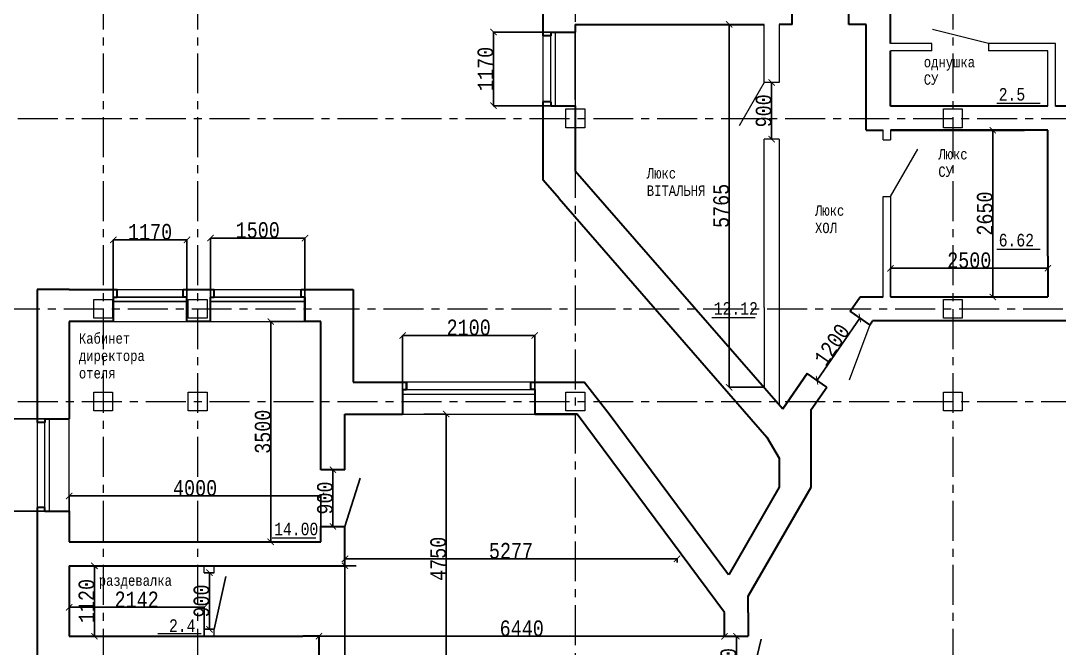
# Model space of a CAD drawing. Header units: millimetres. Extents: x -689206 to 4969298, y -1019800 to 703299.
# Drawn here: x 248414 to 264912, y 566481 to 576452 of the extents above; entities that cross this region are included whole.
import ezdxf

# ---------------------------------------------------------------- set-up
doc = ezdxf.new("R2010")
doc.units = ezdxf.units.MM
doc.linetypes.add('осеваяX2', pattern=[101.6, 63.5, -12.7, 12.7, -12.7])
for name, color, linetype, lineweight in [('несущие', 7, 'Continuous', 30), ('ОКНА', 250, 'Continuous', 20), ('ПЕРЕГОРОДКИ', 252, 'Continuous', 9), ('РАЗМЕРЫ', 7, 'Continuous', 9), ('Слой1', 7, 'Continuous', 30), ('стены', 7, 'Continuous', 20)]:
    doc.layers.add(name, color=color, linetype=linetype, lineweight=lineweight)
doc.styles.add('Аннотативный', font='isocteur.ttf', dxfattribs={"width": 0.7, "height": 250})
doc.dimstyles.new('Аннотативный', dxfattribs={"dimscale": 0, "dimtxt": 250, "dimasz": 100, "dimexe": 1.25, "dimexo": 0.625, "dimtad": 1, "dimdec": 0, "dimtxsty": 'Аннотативный', "dimblk": 'ARCHTICK', "dimcen": 2.5, "dimadec": 0, "dimazin": 0, "dimtfac": 1, "dimtdec": 0, "dimtmove": 0, "dimatfit": 3, "dimfxl": 1, "dimarcsym": 0})

# ---------------------------------------------------------------- blocks, each defined once
blk = doc.blocks.new('_ArchTick')
at = {"color": 0, "linetype": 'ByBlock', "const_width": 0.15}
blk.add_lwpolyline([(-0.5, -0.5), (0.5, 0.5)], dxfattribs=at)
blk = doc.blocks.new('*D499')
at = {"layer": 'Defpoints', "color": 0, "lineweight": 20, "transparency": 16777216}
for p in [(259668, 576393), (260223, 576393), (260223, 570628)]:
    blk.add_point(p, dxfattribs=at)
at = {"layer": 'стены', "color": 0, "lineweight": -2, "transparency": 16777216}
for p, q in [((260222, 576393), (259667, 576393)), ((259668, 570628), (259668, 576393)), ((260222, 570628), (259667, 570628))]:
    blk.add_line(p, q, dxfattribs=at)
at = {"layer": 'стены', "color": 0, "lineweight": -2, "transparency": 16777216, "xscale": 100, "yscale": 100, "zscale": 100}
for p, rotation in [((259668, 576393), 90), ((259668, 570628), 270)]:
    blk.add_blockref('_ArchTick', p, dxfattribs=dict(at, rotation=rotation))
at = {"layer": 'стены', "color": 0, "lineweight": 13, "transparency": 16777216, "insert": (259542, 573510), "char_height": 250, "attachment_point": 5, "rotation": 90, "style": 'Аннотативный'}
blk.add_mtext('5765', dxfattribs=at)
blk = doc.blocks.new('*D538')
at = {"layer": 'Defpoints', "color": 0, "lineweight": 20, "transparency": 16777216}
for p in [(249183, 568901), (249183, 568171), (253183, 568171)]:
    blk.add_point(p, dxfattribs=at)
at = {"layer": 'стены', "color": 0, "lineweight": -2, "transparency": 16777216}
for p, q in [((249183, 568171), (249183, 568902)), ((253183, 568901), (249183, 568901)), ((253183, 568171), (253183, 568902))]:
    blk.add_line(p, q, dxfattribs=at)
at = {"layer": 'стены', "color": 0, "lineweight": -2, "transparency": 16777216, "xscale": 100, "yscale": 100, "zscale": 100, "rotation": 180}
blk.add_blockref('_ArchTick', (249183, 568901), dxfattribs=at)
at = {"layer": 'стены', "color": 0, "lineweight": -2, "transparency": 16777216, "xscale": 100, "yscale": 100, "zscale": 100}
blk.add_blockref('_ArchTick', (253183, 568901), dxfattribs=at)
at = {"layer": 'стены', "color": 0, "lineweight": 13, "transparency": 16777216, "insert": (251183, 569026), "char_height": 250, "attachment_point": 5, "style": 'Аннотативный'}
blk.add_mtext('4000', dxfattribs=at)
blk = doc.blocks.new('*D539')
at = {"layer": 'Defpoints', "color": 0, "lineweight": 20, "transparency": 16777216}
for p in [(252385, 571671), (253183, 571671), (253183, 568171)]:
    blk.add_point(p, dxfattribs=at)
at = {"layer": 'стены', "color": 0, "lineweight": -2, "transparency": 16777216}
for p, q in [((253183, 571671), (252383, 571671)), ((252385, 568171), (252385, 571671)), ((253183, 568171), (252383, 568171))]:
    blk.add_line(p, q, dxfattribs=at)
at = {"layer": 'стены', "color": 0, "lineweight": -2, "transparency": 16777216, "xscale": 100, "yscale": 100, "zscale": 100}
for p, rotation in [((252385, 571671), 90), ((252385, 568171), 270)]:
    blk.add_blockref('_ArchTick', p, dxfattribs=dict(at, rotation=rotation))
at = {"layer": 'стены', "color": 0, "lineweight": 13, "transparency": 16777216, "insert": (252259, 569921), "char_height": 250, "attachment_point": 5, "rotation": 90, "style": 'Аннотативный'}
blk.add_mtext('3500', dxfattribs=at)
blk = doc.blocks.new('*D544')
at = {"layer": 'Defpoints', "color": 0, "lineweight": 20, "transparency": 16777216}
for p in [(253373, 569317), (253373, 569317), (253373, 568417)]:
    blk.add_point(p, dxfattribs=at)
at = {"layer": 'стены', "color": 0, "lineweight": -2, "transparency": 16777216}
for p, q in [((253373, 568417), (253373, 569317)), ((253374, 569317), (253375, 569317)), ((253374, 568417), (253375, 568417))]:
    blk.add_line(p, q, dxfattribs=at)
at = {"layer": 'стены', "color": 0, "lineweight": -2, "transparency": 16777216, "xscale": 100, "yscale": 100, "zscale": 100}
for p, rotation in [((253373, 569317), 90), ((253373, 568417), 270)]:
    blk.add_blockref('_ArchTick', p, dxfattribs=dict(at, rotation=rotation))
at = {"layer": 'стены', "color": 0, "lineweight": 13, "transparency": 16777216, "insert": (253248, 568867), "char_height": 250, "attachment_point": 5, "rotation": 90, "style": 'Аннотативный'}
blk.add_mtext('900', dxfattribs=at)
blk = doc.blocks.new('*D551')
at = {"layer": 'Defpoints', "color": 0, "lineweight": 20, "transparency": 16777216}
for p in [(259783, 566671), (259783, 565771), (259783, 565771)]:
    blk.add_point(p, dxfattribs=at)
at = {"layer": 'стены', "color": 0, "lineweight": -2, "transparency": 16777216}
for p, q in [((259783, 566671), (259784, 566671)), ((259783, 566671), (259783, 565771)), ((259783, 565771), (259784, 565771))]:
    blk.add_line(p, q, dxfattribs=at)
at = {"layer": 'стены', "color": 0, "lineweight": -2, "transparency": 16777216, "xscale": 100, "yscale": 100, "zscale": 100}
for p, rotation in [((259783, 566671), 90), ((259783, 565771), 270)]:
    blk.add_blockref('_ArchTick', p, dxfattribs=dict(at, rotation=rotation))
at = {"layer": 'стены', "color": 0, "lineweight": 25, "transparency": 16777216, "insert": (259657, 566221), "char_height": 250, "attachment_point": 5, "rotation": 90, "style": 'Аннотативный'}
blk.add_mtext('900', dxfattribs=at)
blk = doc.blocks.new('*D555')
at = {"layer": 'Defpoints', "color": 0, "lineweight": 20, "transparency": 16777216}
for p in [(249584, 567791), (251326, 567791), (251326, 566671)]:
    blk.add_point(p, dxfattribs=at)
at = {"layer": 'стены', "color": 0, "lineweight": -2, "transparency": 16777216}
for p, q in [((251325, 567791), (249583, 567791)), ((249584, 566671), (249584, 567791)), ((251325, 566671), (249583, 566671))]:
    blk.add_line(p, q, dxfattribs=at)
at = {"layer": 'стены', "color": 0, "lineweight": -2, "transparency": 16777216, "xscale": 100, "yscale": 100, "zscale": 100}
for p, rotation in [((249584, 567791), 90), ((249584, 566671), 270)]:
    blk.add_blockref('_ArchTick', p, dxfattribs=dict(at, rotation=rotation))
at = {"layer": 'стены', "color": 0, "lineweight": 25, "transparency": 16777216, "insert": (249459, 567231), "char_height": 250, "attachment_point": 5, "rotation": 90, "style": 'Аннотативный'}
blk.add_mtext('1120', dxfattribs=at)
blk = doc.blocks.new('*D556')
at = {"layer": 'Defpoints', "color": 0, "lineweight": 20, "transparency": 16777216}
for p in [(249183, 567131), (249183, 566671), (251326, 566671)]:
    blk.add_point(p, dxfattribs=at)
at = {"layer": 'стены', "color": 0, "lineweight": -2, "transparency": 16777216}
for p, q in [((249183, 566671), (249183, 567132)), ((251326, 567131), (249183, 567131)), ((251326, 566671), (251326, 567132))]:
    blk.add_line(p, q, dxfattribs=at)
at = {"layer": 'стены', "color": 0, "lineweight": -2, "transparency": 16777216, "xscale": 100, "yscale": 100, "zscale": 100, "rotation": 180}
blk.add_blockref('_ArchTick', (249183, 567131), dxfattribs=at)
at = {"layer": 'стены', "color": 0, "lineweight": -2, "transparency": 16777216, "xscale": 100, "yscale": 100, "zscale": 100}
blk.add_blockref('_ArchTick', (251326, 567131), dxfattribs=at)
at = {"layer": 'стены', "color": 0, "lineweight": 13, "transparency": 16777216, "insert": (250255, 567256), "char_height": 250, "attachment_point": 5, "style": 'Аннотативный'}
blk.add_mtext('2142', dxfattribs=at)
blk = doc.blocks.new('*D557')
at = {"layer": 'Defpoints', "color": 0, "lineweight": 20, "transparency": 16777216}
for p in [(251406, 567681), (251411, 567681), (251406, 566781)]:
    blk.add_point(p, dxfattribs=at)
at = {"layer": 'стены', "color": 0, "lineweight": -2, "transparency": 16777216}
for p, q in [((251406, 567681), (251413, 567681)), ((251411, 566781), (251411, 567681)), ((251406, 566781), (251413, 566781))]:
    blk.add_line(p, q, dxfattribs=at)
at = {"layer": 'стены', "color": 0, "lineweight": -2, "transparency": 16777216, "xscale": 100, "yscale": 100, "zscale": 100}
for p, rotation in [((251411, 567681), 90), ((251411, 566781), 270)]:
    blk.add_blockref('_ArchTick', p, dxfattribs=dict(at, rotation=rotation))
at = {"layer": 'стены', "color": 0, "lineweight": 13, "transparency": 16777216, "insert": (251286, 567231), "char_height": 250, "attachment_point": 5, "rotation": 90, "style": 'Аннотативный'}
blk.add_mtext('900', dxfattribs=at)
blk = doc.blocks.new('*D558')
at = {"layer": 'Defpoints', "color": 0, "lineweight": 20, "transparency": 16777216}
for p in [(258840, 567902), (253563, 567791), (258840, 567843)]:
    blk.add_point(p, dxfattribs=at)
at = {"layer": 'стены', "color": 0, "lineweight": -2, "transparency": 16777216}
for p, q in [((253563, 567791), (253563, 567903)), ((253563, 567902), (258840, 567902)), ((258840, 567843), (258840, 567903))]:
    blk.add_line(p, q, dxfattribs=at)
at = {"layer": 'стены', "color": 0, "lineweight": -2, "transparency": 16777216, "xscale": 100, "yscale": 100, "zscale": 100, "rotation": 180}
blk.add_blockref('_ArchTick', (253563, 567902), dxfattribs=at)
at = {"layer": 'стены', "color": 0, "lineweight": -2, "transparency": 16777216, "xscale": 100, "yscale": 100, "zscale": 100}
blk.add_blockref('_ArchTick', (258840, 567902), dxfattribs=at)
at = {"layer": 'стены', "color": 0, "lineweight": 25, "transparency": 16777216, "insert": (256202, 568027), "char_height": 250, "attachment_point": 5, "style": 'Аннотативный'}
blk.add_mtext('5277', dxfattribs=at)
blk = doc.blocks.new('*D573')
at = {"layer": 'Defpoints', "color": 0, "lineweight": 20, "transparency": 16777216}
for p in [(253563, 567791), (253742, 567791), (253742, 555443)]:
    blk.add_point(p, dxfattribs=at)
at = {"layer": 'РАЗМЕРЫ', "color": 0, "lineweight": -2, "transparency": 16777216}
for p, q in [((253742, 567791), (253562, 567791)), ((253563, 555443), (253563, 567791)), ((253742, 555443), (253562, 555443))]:
    blk.add_line(p, q, dxfattribs=at)
at = {"layer": 'РАЗМЕРЫ', "color": 0, "lineweight": -2, "transparency": 16777216, "xscale": 100, "yscale": 100, "zscale": 100}
for p, rotation in [((253563, 567791), 90), ((253563, 555443), 270)]:
    blk.add_blockref('_ArchTick', p, dxfattribs=dict(at, rotation=rotation))
at = {"layer": 'РАЗМЕРЫ', "color": 0, "transparency": 16777216, "insert": (253438, 561617), "char_height": 250, "attachment_point": 5, "rotation": 90, "style": 'Аннотативный'}
blk.add_mtext('12350', dxfattribs=at)
blk = doc.blocks.new('*D579')
at = {"layer": 'Defpoints', "color": 0, "lineweight": 20, "transparency": 16777216}
for p in [(247883, 570127), (249183, 570127), (249183, 568657)]:
    blk.add_point(p, dxfattribs=at)
at = {"layer": 'ОКНА', "color": 0, "lineweight": -2, "transparency": 16777216}
for p, q in [((249183, 570127), (247882, 570127)), ((247883, 568657), (247883, 570127)), ((249183, 568657), (247882, 568657))]:
    blk.add_line(p, q, dxfattribs=at)
at = {"layer": 'ОКНА', "color": 0, "lineweight": -2, "transparency": 16777216, "xscale": 100, "yscale": 100, "zscale": 100}
for p, rotation in [((247883, 570127), 90), ((247883, 568657), 270)]:
    blk.add_blockref('_ArchTick', p, dxfattribs=dict(at, rotation=rotation))
at = {"layer": 'ОКНА', "color": 0, "transparency": 16777216, "insert": (247758, 569392), "char_height": 250, "attachment_point": 5, "rotation": 90, "style": 'Аннотативный'}
blk.add_mtext('1470', dxfattribs=at)
blk = doc.blocks.new('*D580')
at = {"layer": 'Defpoints', "color": 0, "lineweight": 20, "transparency": 16777216}
for p in [(255923, 576272), (257223, 576272), (257223, 575102)]:
    blk.add_point(p, dxfattribs=at)
at = {"layer": 'ОКНА', "color": 0, "lineweight": -2, "transparency": 16777216}
for p, q in [((257222, 576272), (255921, 576272)), ((255923, 575102), (255923, 576272)), ((257222, 575102), (255921, 575102))]:
    blk.add_line(p, q, dxfattribs=at)
at = {"layer": 'ОКНА', "color": 0, "lineweight": -2, "transparency": 16777216, "xscale": 100, "yscale": 100, "zscale": 100}
for p, rotation in [((255923, 576272), 90), ((255923, 575102), 270)]:
    blk.add_blockref('_ArchTick', p, dxfattribs=dict(at, rotation=rotation))
at = {"layer": 'ОКНА', "color": 0, "lineweight": 13, "transparency": 16777216, "insert": (255797, 575687), "char_height": 250, "attachment_point": 5, "rotation": 90, "style": 'Аннотативный'}
blk.add_mtext('1170', dxfattribs=at)
blk = doc.blocks.new('*D595')
at = {"layer": 'Defpoints', "color": 0, "lineweight": 20, "transparency": 16777216}
for p in [(254815, 570201), (255172, 570201), (254815, 565451)]:
    blk.add_point(p, dxfattribs=at)
at = {"layer": 'ПЕРЕГОРОДКИ', "color": 0, "lineweight": -2, "transparency": 16777216}
for p, q in [((254816, 570201), (255174, 570201)), ((255172, 565451), (255172, 570201)), ((254816, 565451), (255174, 565451))]:
    blk.add_line(p, q, dxfattribs=at)
at = {"layer": 'ПЕРЕГОРОДКИ', "color": 0, "lineweight": -2, "transparency": 16777216, "xscale": 100, "yscale": 100, "zscale": 100}
for p, rotation in [((255172, 570201), 90), ((255172, 565451), 270)]:
    blk.add_blockref('_ArchTick', p, dxfattribs=dict(at, rotation=rotation))
at = {"layer": 'ПЕРЕГОРОДКИ', "color": 0, "lineweight": 13, "transparency": 16777216, "insert": (255047, 567902), "char_height": 250, "attachment_point": 5, "rotation": 90, "style": 'Аннотативный'}
blk.add_mtext('4750', dxfattribs=at)
blk = doc.blocks.new('*D583')
at = {"layer": 'Defpoints', "color": 0, "lineweight": 20, "transparency": 16777216}
for p in [(264733, 572518), (262233, 572063), (264733, 572063)]:
    blk.add_point(p, dxfattribs=at)
at = {"layer": 'ПЕРЕГОРОДКИ', "color": 0, "lineweight": -2, "transparency": 16777216}
for p, q in [((262233, 572064), (262233, 572519)), ((262233, 572518), (264733, 572518)), ((264733, 572064), (264733, 572519))]:
    blk.add_line(p, q, dxfattribs=at)
at = {"layer": 'ПЕРЕГОРОДКИ', "color": 0, "lineweight": -2, "transparency": 16777216, "xscale": 100, "yscale": 100, "zscale": 100, "rotation": 180}
blk.add_blockref('_ArchTick', (262233, 572518), dxfattribs=at)
at = {"layer": 'ПЕРЕГОРОДКИ', "color": 0, "lineweight": -2, "transparency": 16777216, "xscale": 100, "yscale": 100, "zscale": 100}
blk.add_blockref('_ArchTick', (264733, 572518), dxfattribs=at)
at = {"layer": 'ПЕРЕГОРОДКИ', "color": 0, "lineweight": 13, "transparency": 16777216, "insert": (263483, 572644), "char_height": 250, "attachment_point": 5, "style": 'Аннотативный'}
blk.add_mtext('2500', dxfattribs=at)
blk = doc.blocks.new('*D584')
at = {"layer": 'Defpoints', "color": 0, "lineweight": 20, "transparency": 16777216}
for p in [(263857, 574713), (264733, 574713), (264733, 572063)]:
    blk.add_point(p, dxfattribs=at)
at = {"layer": 'ПЕРЕГОРОДКИ', "color": 0, "lineweight": -2, "transparency": 16777216}
for p, q in [((264732, 574713), (263856, 574713)), ((263857, 572063), (263857, 574713)), ((264732, 572063), (263856, 572063))]:
    blk.add_line(p, q, dxfattribs=at)
at = {"layer": 'ПЕРЕГОРОДКИ', "color": 0, "lineweight": -2, "transparency": 16777216, "xscale": 100, "yscale": 100, "zscale": 100}
for p, rotation in [((263857, 574713), 90), ((263857, 572063), 270)]:
    blk.add_blockref('_ArchTick', p, dxfattribs=dict(at, rotation=rotation))
at = {"layer": 'ПЕРЕГОРОДКИ', "color": 0, "lineweight": 13, "transparency": 16777216, "insert": (263731, 573388), "char_height": 250, "attachment_point": 5, "rotation": 90, "style": 'Аннотативный'}
blk.add_mtext('2650', dxfattribs=at)
blk = doc.blocks.new('*D600')
at = {"layer": 'Defpoints', "color": 0, "lineweight": 20, "transparency": 16777216}
for p in [(251428, 572998), (251428, 571671), (252928, 571671)]:
    blk.add_point(p, dxfattribs=at)
at = {"layer": 'ОКНА', "color": 0, "lineweight": -2, "transparency": 16777216}
for p, q in [((251428, 571671), (251428, 572999)), ((252928, 572998), (251428, 572998)), ((252928, 571671), (252928, 572999))]:
    blk.add_line(p, q, dxfattribs=at)
at = {"layer": 'ОКНА', "color": 0, "lineweight": -2, "transparency": 16777216, "xscale": 100, "yscale": 100, "zscale": 100, "rotation": 180}
blk.add_blockref('_ArchTick', (251428, 572998), dxfattribs=at)
at = {"layer": 'ОКНА', "color": 0, "lineweight": -2, "transparency": 16777216, "xscale": 100, "yscale": 100, "zscale": 100}
blk.add_blockref('_ArchTick', (252928, 572998), dxfattribs=at)
at = {"layer": 'ОКНА', "color": 0, "transparency": 16777216, "insert": (252178, 573124), "char_height": 250, "attachment_point": 5, "style": 'Аннотативный'}
blk.add_mtext('1500', dxfattribs=at)
blk = doc.blocks.new('*D619')
at = {"layer": 'Defpoints', "color": 0, "linetype": 'ByBlock', "lineweight": 20, "transparency": 16777216}
for p in [(253153, 566671), (253153, 566671), (259593, 566671)]:
    blk.add_point(p, dxfattribs=at)
at = {"layer": 'РАЗМЕРЫ', "color": 0, "linetype": 'ByBlock', "lineweight": -2, "transparency": 16777216}
for p, q in [((253153, 566671), (253153, 566672)), ((259593, 566671), (253153, 566671)), ((259593, 566671), (259593, 566672))]:
    blk.add_line(p, q, dxfattribs=at)
at = {"layer": 'РАЗМЕРЫ', "color": 0, "linetype": 'ByBlock', "lineweight": -2, "transparency": 16777216, "xscale": 100, "yscale": 100, "zscale": 100, "rotation": 180}
blk.add_blockref('_ArchTick', (253153, 566671), dxfattribs=at)
at = {"layer": 'РАЗМЕРЫ', "color": 0, "linetype": 'ByBlock', "lineweight": -2, "transparency": 16777216, "xscale": 100, "yscale": 100, "zscale": 100}
blk.add_blockref('_ArchTick', (259593, 566671), dxfattribs=at)
at = {"layer": 'РАЗМЕРЫ', "color": 0, "linetype": 'ByBlock', "lineweight": 13, "transparency": 16777216, "insert": (256373, 566796), "char_height": 250, "attachment_point": 5, "style": 'Аннотативный'}
blk.add_mtext('6440', dxfattribs=at)
blk = doc.blocks.new('*D620')
at = {"layer": 'Defpoints', "color": 0, "linetype": 'ByBlock', "lineweight": 20, "transparency": 16777216}
for p in [(256580, 571450), (254480, 570201), (256580, 570201)]:
    blk.add_point(p, dxfattribs=at)
at = {"layer": 'РАЗМЕРЫ', "color": 0, "linetype": 'ByBlock', "lineweight": -2, "transparency": 16777216}
for p, q in [((254480, 570201), (254480, 571452)), ((254480, 571450), (256580, 571450)), ((256580, 570201), (256580, 571452))]:
    blk.add_line(p, q, dxfattribs=at)
at = {"layer": 'РАЗМЕРЫ', "color": 0, "linetype": 'ByBlock', "lineweight": -2, "transparency": 16777216, "xscale": 100, "yscale": 100, "zscale": 100, "rotation": 180}
blk.add_blockref('_ArchTick', (254480, 571450), dxfattribs=at)
at = {"layer": 'РАЗМЕРЫ', "color": 0, "linetype": 'ByBlock', "lineweight": -2, "transparency": 16777216, "xscale": 100, "yscale": 100, "zscale": 100}
blk.add_blockref('_ArchTick', (256580, 571450), dxfattribs=at)
at = {"layer": 'РАЗМЕРЫ', "color": 0, "linetype": 'ByBlock', "lineweight": 13, "transparency": 16777216, "insert": (255530, 571576), "char_height": 250, "attachment_point": 5, "style": 'Аннотативный'}
blk.add_mtext('2100', dxfattribs=at)
blk = doc.blocks.new('*D621')
at = {"layer": 'Defpoints', "color": 0, "linetype": 'ByBlock', "lineweight": 20, "transparency": 16777216}
for p in [(249883, 572971), (249883, 571671), (251053, 571671)]:
    blk.add_point(p, dxfattribs=at)
at = {"layer": 'РАЗМЕРЫ', "color": 0, "linetype": 'ByBlock', "lineweight": -2, "transparency": 16777216}
for p, q in [((249883, 571671), (249883, 572972)), ((251053, 572971), (249883, 572971)), ((251053, 571671), (251053, 572972))]:
    blk.add_line(p, q, dxfattribs=at)
at = {"layer": 'РАЗМЕРЫ', "color": 0, "linetype": 'ByBlock', "lineweight": -2, "transparency": 16777216, "xscale": 100, "yscale": 100, "zscale": 100, "rotation": 180}
blk.add_blockref('_ArchTick', (249883, 572971), dxfattribs=at)
at = {"layer": 'РАЗМЕРЫ', "color": 0, "linetype": 'ByBlock', "lineweight": -2, "transparency": 16777216, "xscale": 100, "yscale": 100, "zscale": 100}
blk.add_blockref('_ArchTick', (251053, 572971), dxfattribs=at)
at = {"layer": 'РАЗМЕРЫ', "color": 0, "linetype": 'ByBlock', "lineweight": 13, "transparency": 16777216, "insert": (250468, 573096), "char_height": 250, "attachment_point": 5, "style": 'Аннотативный'}
blk.add_mtext('1170', dxfattribs=at)
blk = doc.blocks.new('*D659')
at = {"layer": 'Defpoints', "color": 0, "linetype": 'ByBlock', "lineweight": 20, "transparency": 16777216}
for p in [(260343, 575470), (260343, 575470), (260343, 574570)]:
    blk.add_point(p, dxfattribs=at)
at = {"layer": 'РАЗМЕРЫ', "color": 0, "linetype": 'ByBlock', "lineweight": -2, "transparency": 16777216}
for p, q in [((260343, 575470), (260344, 575470)), ((260343, 574570), (260343, 575470)), ((260343, 574570), (260344, 574570))]:
    blk.add_line(p, q, dxfattribs=at)
at = {"layer": 'РАЗМЕРЫ', "color": 0, "linetype": 'ByBlock', "lineweight": -2, "transparency": 16777216, "xscale": 100, "yscale": 100, "zscale": 100}
for p, rotation in [((260343, 575470), 90), ((260343, 574570), 270)]:
    blk.add_blockref('_ArchTick', p, dxfattribs=dict(at, rotation=rotation))
at = {"layer": 'РАЗМЕРЫ', "color": 0, "linetype": 'ByBlock', "lineweight": 13, "transparency": 16777216, "insert": (260217, 575020), "char_height": 250, "attachment_point": 5, "rotation": 90, "style": 'Аннотативный'}
blk.add_mtext('900', dxfattribs=at)
blk = doc.blocks.new('*D627')
at = {"layer": 'Defpoints', "color": 0, "linetype": 'ByBlock', "lineweight": 20, "transparency": 16777216}
for p in [(261745, 571727), (261745, 571727), (261064, 570739)]:
    blk.add_point(p, dxfattribs=at)
at = {"layer": 'РАЗМЕРЫ', "color": 0, "linetype": 'ByBlock', "lineweight": -2, "transparency": 16777216}
for p, q in [((261064, 570739), (261745, 571727)), ((261745, 571727), (261744, 571727)), ((261063, 570739), (261063, 570740))]:
    blk.add_line(p, q, dxfattribs=at)
at = {"layer": 'РАЗМЕРЫ', "color": 0, "linetype": 'ByBlock', "lineweight": -2, "transparency": 16777216, "xscale": 100, "yscale": 100, "zscale": 100}
for p, rotation in [((261745, 571727), 55.38831909842458), ((261064, 570739), 235.3883190984246)]:
    blk.add_blockref('_ArchTick', p, dxfattribs=dict(at, rotation=rotation))
at = {"layer": 'РАЗМЕРЫ', "color": 0, "linetype": 'ByBlock', "lineweight": 13, "transparency": 16777216, "insert": (261301, 571304), "char_height": 250, "attachment_point": 5, "rotation": 55.3883, "style": 'Аннотативный'}
blk.add_mtext('1200', dxfattribs=at)

msp = doc.modelspace()

# ---------------------------------------------------------------- linework, layer by layer
at = {"layer": 'несущие', "color": 0}
for p, q in [((264732.8, 572712.6), (264732.8, 572063.1)), ((249943.1, 572060.5), (249943.1, 572180.5)), ((251339.4, 572180.5), (251488.5, 572180.5)), ((251488.5, 572060.5), (251488.5, 572180.5)), ((249883.1, 572060.5), (249883.1, 571670.5)), ((249883.1, 572060.5), (249943.1, 572060.5)), ((251428.5, 572060.5), (251488.5, 572060.5)), ((251428.5, 571670.5), (251428.5, 572060.5)), ((252928.5, 572060.5), (252928.5, 571670.5)), ((261589.4, 571834.3), (261747.4, 572063.1)), ((261747.4, 572063.1), (262112.8, 572063.1)), ((262232.8, 572063.1), (264732.8, 572063.1)), ((261901.2, 571619.1), (261589.4, 571834.3)), ((261901.2, 571619.1), (261945.3, 571683.1)), ((265191.5, 571683.1), (261945.3, 571683.1)), ((253693.4, 570710.5), (254539.5, 570710.5)), ((256519.5, 570710.5), (257251.5, 570710.5)), ((257251.5, 570710.5), (257367, 570708.1)), ((257761.5, 570200.5), (257367, 570708.1)), ((260518.9, 570283.1), (260907.8, 570846.7)), ((261219.6, 570631.5), (260907.8, 570846.7)), ((256579.5, 570590.5), (256579.5, 570200.5)), ((260972.7, 570273.8), (261219.6, 570631.5)), ((253563.4, 570200.5), (254479.5, 570200.5)), ((256579.5, 570200.5), (257251.5, 570200.5)), ((257251.5, 570200.5), (256579.5, 570200.5)), ((259592.7, 567050.5), (257251.5, 570200.5)), ((259659.6, 567646.7), (257761.5, 570200.5)), ((259665.8, 567657.3), (259659.6, 567646.7))]:
    msp.add_line(p, q, dxfattribs=at)
at = {"layer": 'несущие', "color": 0, "lineweight": 20}
msp.add_line((261901.2, 571619.1), (261574.9, 570738.6), dxfattribs=at)
at = {"layer": 'ОКНА'}
for p, q in [((256832.7, 575102.2), (256832.7, 576212.2)), ((256902.7, 576272.2), (256902.7, 575102.2)), ((254539.5, 570590.5), (256519.5, 570590.5)), ((254479.5, 570520.5), (256579.5, 570520.5)), ((248793.4, 568717.3), (248793.4, 570067.3)), ((248863.4, 570127.3), (248863.4, 568657.3))]:
    msp.add_line(p, q, dxfattribs=at)
at = {"layer": 'ОКНА', "color": 0}
for p, q in [((257222.7, 576272.2), (257222.7, 575102.2)), ((251488.5, 572180.5), (252868.5, 572180.5)), ((251428.5, 571670.5), (252928.5, 571670.5)), ((256519.5, 570710.5), (254539.5, 570710.5)), ((254479.5, 570200.5), (256579.5, 570200.5))]:
    msp.add_line(p, q, dxfattribs=at)
at = {"layer": 'ПЕРЕГОРОДКИ', "color": 18, "linetype": 'ByBlock', "lineweight": 13, "true_color": 0x000000}
msp.add_line((259972.7, 565770.5), (260174.7, 566624.7), dxfattribs=at)
at = {"layer": 'РАЗМЕРЫ'}
for p, q in [((256712.7, 575162.2), (256712.7, 576212.2)), ((257222.7, 575202.6), (257222.7, 576272.2)), ((249943.1, 572180.5), (250993.1, 572180.5)), ((249883.1, 571670.5), (251053.1, 571670.5)), ((249183.4, 568657.3), (249183.4, 570127.3))]:
    msp.add_line(p, q, dxfattribs=at)
at = {"layer": 'РАЗМЕРЫ', "color": 114, "true_color": 0x139b48}
for p, q in [((263921.6, 575139.6), (264610.9, 575139.6)), ((263921.6, 572822.9), (264610.9, 572822.9)), ((259393.7, 571737), (260082.9, 571737)), ((252409.9, 568232.4), (253099.2, 568232.4)), ((250592.3, 566713.2), (251281.6, 566713.2))]:
    msp.add_line(p, q, dxfattribs=at)
at = {"layer": 'РАЗМЕРЫ', "lineweight": 30}
for p, q in [((256712.7, 573918.6), (256712.7, 574143)), ((256967.7, 573625.8), (256712.7, 573918.6)), ((250993.1, 572060.5), (250993.1, 572180.5)), ((252868.5, 572060.5), (252868.5, 572180.5)), ((251053.1, 572060.5), (250993.1, 572060.5)), ((252928.5, 572060.5), (252868.5, 572060.5)), ((254539.5, 570590.5), (254539.5, 570710.5)), ((254539.5, 570710.5), (254539.5, 570590.5)), ((256519.5, 570590.5), (256519.5, 570710.5)), ((254479.5, 570590.5), (254539.5, 570590.5)), ((256579.5, 570590.5), (256519.5, 570590.5)), ((260268.3, 569836.4), (260462.7, 569499.6))]:
    msp.add_line(p, q, dxfattribs=at)
at = {"layer": 'РАЗМЕРЫ', "color": 0, "lineweight": 30}
for p, q in [((248793.4, 570067.3), (248673.4, 570067.3)), ((248793.4, 570127.3), (248793.4, 570067.3)), ((248793.4, 570127.3), (249183.4, 570127.3)), ((248793.4, 568717.3), (248673.4, 568717.3)), ((248793.4, 568657.3), (248793.4, 568717.3)), ((248793.4, 568657.3), (249183.4, 568657.3))]:
    msp.add_line(p, q, dxfattribs=at)
at = {"layer": 'Слой1', "lineweight": 30}
for p, q in [((256832.7, 576212.2), (256712.7, 576212.2)), ((256832.7, 576272.2), (257222.7, 576272.2)), ((256832.7, 576272.2), (256832.7, 576212.2)), ((256832.7, 575162.2), (256712.7, 575162.2)), ((256832.7, 575162.2), (256832.7, 575102.2)), ((256832.7, 575102.2), (257222.7, 575102.2))]:
    msp.add_line(p, q, dxfattribs=at)
at = {"layer": 'Слой1', "lineweight": 20}
msp.add_line((256832.7, 576212.2), (256832.7, 576272.2), dxfattribs=at)
at = {"layer": 'стены', "color": 1, "linetype": 'осеваяX2', "lineweight": 15, "ltscale": 10}
for p, q in [((249722.7, 583046), (249722.7, 538898.5)), ((251222.7, 583046), (251222.7, 538898.5)), ((263222.7, 583046), (263222.7, 538898.5)), ((239222.7, 574900.5), (311372.7, 574900.5)), ((238937.1, 571873.1), (311087.1, 571873.1)), ((239222.7, 570400.5), (311372.7, 570400.5))]:
    msp.add_line(p, q, dxfattribs=at)
at = {"layer": 'стены', "lineweight": 30}
for p, q in [((262232.8, 576092.6), (262232.8, 578392.6)), ((256712.7, 576212.2), (256712.7, 577383.1)), ((260670.8, 576392.6), (260670.8, 576902.6)), ((261570.8, 576392.6), (261570.8, 576902.6)), ((257222.7, 576392.6), (260222.7, 576392.6)), ((257222.7, 576392.6), (257222.7, 576272.2)), ((260670.8, 576392.6), (260462.7, 576392.6)), ((261842.8, 576392.6), (261570.8, 576392.6)), ((261842.8, 574712.6), (261842.8, 576392.6)), ((262232.8, 575092.6), (262232.8, 575972.6)), ((256712.7, 574143), (256712.7, 575162.2)), ((257222.7, 575102.2), (257222.7, 574067.5)), ((264732.8, 575092.6), (262232.8, 575092.6)), ((265239.2, 575092.6), (264852.8, 575092.6)), ((261842.8, 574712.6), (262112.8, 574712.6)), ((264732.8, 574712.6), (262232.8, 574712.6)), ((262232.8, 574712.6), (264360.8, 574712.6)), ((264732.8, 572712.6), (264732.8, 574712.6)), ((257222.7, 574272.6), (257222.7, 574142.6)), ((257222.7, 574067.5), (260518.9, 570283.1)), ((256967.7, 573625.8), (260268.3, 569836.4)), ((249183.4, 572180.5), (248673.4, 572180.5)), ((248673.4, 572180.5), (248673.4, 570067.3)), ((249183.4, 572180.5), (249943.1, 572180.5)), ((250993.1, 572180.5), (251488.5, 572180.5)), ((252868.5, 572180.5), (253693.4, 572180.5)), ((253693.4, 572180.5), (253693.4, 570710.5)), ((251053.1, 571670.5), (251053.1, 572060.5)), ((249883.1, 571670.5), (249183.4, 571670.5)), ((249183.4, 571670.5), (249183.4, 570127.3)), ((251428.5, 571670.5), (251053.1, 571670.5)), ((253183.4, 571670.5), (252928.5, 571670.5)), ((253183.4, 569917.7), (253183.4, 571670.5)), ((260907.8, 570846.7), (260518.9, 570283.1)), ((254479.5, 570590.5), (254479.5, 570200.5)), ((260972.7, 570273.8), (261219.6, 570631.5)), ((253563.4, 569317.3), (253563.4, 570200.5)), ((260972.7, 569837.6), (260972.7, 570273.8)), ((253183.4, 569317.3), (253183.4, 569917.7)), ((260972.7, 569037.6), (260972.7, 569837.6)), ((260462.7, 569499.6), (260462.7, 569037.6)), ((260462.7, 569037.6), (259665.8, 567657.3)), ((259972.7, 567305.5), (260972.7, 569037.6)), ((248673.4, 568717.3), (248673.4, 566290.5)), ((249183.4, 568657.3), (249183.4, 568170.5)), ((253183.4, 568170.5), (253183.4, 568417.3)), ((253563.4, 567790.5), (253563.4, 568417.3)), ((249183.4, 568170.5), (253183.4, 568170.5)), ((249183.4, 567790.5), (249183.4, 566670.5)), ((249183.4, 567790.5), (253563.4, 567790.5)), ((259972.7, 567050.5), (259972.7, 567305.5)), ((259592.7, 566670.5), (259592.7, 567050.5)), ((259972.7, 567050.5), (259972.7, 566670.5)), ((249183.4, 566670.5), (252892.7, 566670.5)), ((253152.7, 565474.3), (253152.7, 566670.5)), ((259592.7, 566670.5), (259972.7, 566670.5))]:
    msp.add_line(p, q, dxfattribs=at)
at = {"layer": 'стены', "color": 1, "linetype": 'осеваяX2', "ltscale": 10}
msp.add_line((257222.7, 577323.1), (257222.7, 550431.6), dxfattribs=at)
at = {"layer": 'стены'}
for p, q in [((260222.7, 576392.6), (259860.8, 576392.6)), ((260222.7, 575469.7), (260222.7, 576392.6)), ((260462.7, 576392.6), (260670.8, 576392.6)), ((260462.7, 576392.6), (260462.7, 575469.7)), ((261570.8, 576392.6), (261730.8, 576392.6)), ((263789.7, 576092.6), (262897.5, 576315.5)), ((262889.7, 576092.6), (262232.8, 576092.6)), ((262889.7, 575972.6), (262232.8, 575972.6)), ((262889.7, 575972.6), (262889.7, 576092.6)), ((264852.8, 576092.6), (263789.7, 576092.6)), ((263789.7, 576092.6), (263789.7, 575972.6)), ((264732.8, 575972.6), (263789.7, 575972.6)), ((264732.8, 575092.6), (264732.8, 575972.6)), ((264852.8, 575092.6), (264852.8, 576092.6)), ((264732.8, 575092.6), (264732.8, 575492.6)), ((260222.7, 575469.7), (259824.6, 574780.2)), ((260462.7, 575469.7), (260222.7, 575469.7)), ((262112.8, 574712.6), (261860.8, 574712.6)), ((262112.8, 574561.3), (262112.8, 574712.6)), ((262232.8, 574712.6), (262232.8, 574561.3)), ((260222.7, 571892.6), (260222.7, 574569.7)), ((260462.7, 574569.7), (260222.7, 574569.7)), ((260462.7, 574569.7), (260462.7, 571892.6)), ((262112.8, 574561.3), (262232.8, 574561.3)), ((262232.8, 573661.3), (262666.8, 574413)), ((262112.8, 572063.1), (262112.8, 573661.3)), ((262112.8, 573661.3), (262232.8, 573661.3)), ((262232.8, 573661.3), (262232.8, 572063.1)), ((260222.7, 571892.6), (260222.7, 570627.6)), ((260462.7, 571892.6), (260462.7, 570346.5)), ((261219.6, 570631.5), (260972.7, 570273.8)), ((261219.6, 570631.5), (260972.7, 570273.8)), ((253183.4, 570427.7), (253183.4, 569917.7)), ((260462.7, 570346.5), (260517.9, 570281.7)), ((248673.4, 570067.3), (248673.4, 568717.3)), ((260462.7, 569037.6), (259962.7, 568171.6)), ((260972.7, 569037.6), (260472.7, 568171.6)), ((249183.4, 568657.3), (249183.4, 568170.5)), ((251325.7, 567681.2), (251325.7, 567790.5)), ((251485.7, 567681.2), (251485.7, 567790.5)), ((251325.7, 566670.5), (251325.7, 566781.2)), ((251485.7, 566670.5), (251485.7, 566781.2))]:
    msp.add_line(p, q, dxfattribs=at)
at = {"layer": 'стены', "lineweight": 25}
for p, q in [((250993.1, 572060.5), (249943.1, 572060.5)), ((252868.5, 572060.5), (251428.5, 572060.5)), ((249883.1, 571990.5), (251053.1, 571990.5)), ((251428.5, 571990.5), (252928.5, 571990.5)), ((253563.4, 568417.3), (253805.4, 569180.5)), ((251325.7, 567681.2), (251485.7, 567681.2)), ((251485.7, 566781.2), (251669.6, 567622.8)), ((251485.7, 566781.2), (251325.7, 566781.2))]:
    msp.add_line(p, q, dxfattribs=at)
at = {"layer": 'стены', "color": 7, "lineweight": 30, "true_color": 0xffffff}
msp.add_line((252928.5, 571670.5), (252928.5, 572060.5), dxfattribs=at)
at = {"layer": 'стены', "color": 18, "lineweight": 30, "true_color": 0x000000}
for p, q in [((253563.4, 569317.3), (253183.4, 569317.3)), ((253183.4, 568417.3), (253563.4, 568417.3)), ((253152.7, 566670.5), (252892.7, 566670.5))]:
    msp.add_line(p, q, dxfattribs=at)
at = {"layer": 'стены', "color": 7, "lineweight": 25, "true_color": 0xffffff}
msp.add_line((259972.7, 565770.5), (260174.7, 566624.7), dxfattribs=at)
at = {"layer": 'стены', "color": 240, "true_color": 0xed1f24}
for points in [[(257072.7, 575050.5), (257372.7, 575050.5), (257372.7, 574750.5), (257072.7, 574750.5)], [(263072.7, 575050.5), (263372.7, 575050.5), (263372.7, 574750.5), (263072.7, 574750.5)], [(249572.7, 572023.1), (249872.7, 572023.1), (249872.7, 571723.1), (249572.7, 571723.1)], [(251072.7, 572023.1), (251372.7, 572023.1), (251372.7, 571723.1), (251072.7, 571723.1)], [(263072.7, 572023.1), (263372.7, 572023.1), (263372.7, 571723.1), (263072.7, 571723.1)], [(249572.7, 570551.5), (249872.7, 570551.5), (249872.7, 570251.5), (249572.7, 570251.5)], [(251072.7, 570551.5), (251372.7, 570551.5), (251372.7, 570251.5), (251072.7, 570251.5)], [(257072.7, 570550.5), (257372.7, 570550.5), (257372.7, 570250.5), (257072.7, 570250.5)], [(263072.7, 570550.5), (263372.7, 570550.5), (263372.7, 570250.5), (263072.7, 570250.5)]]:
    msp.add_lwpolyline(points, close=True, dxfattribs=at)

# ---------------------------------------------------------------- texts
at = {"width": 766.271, "attachment_point": 1, "style": 'Аннотативный'}
for s, insert, char_height in [('однушка\\PСУ', (262760.3, 575877.3), 165.8), ('Люкс\\PСУ', (262991.2, 574413.2), 165.8), ('Люкс\\PВІТАЛЬНЯ', (258359.6, 574110.9), 165.8), ('Люкс ХОЛ', (261032.2, 573518.9), 165.8), ('Кабинет директора отеля', (249337.4, 571486.3), 165.799)]:
    msp.add_mtext(s, dxfattribs=dict(at, insert=insert, char_height=char_height))
at = {"color": 18, "true_color": 0x000000, "insert": (249652.3, 567638.7), "char_height": 165.8, "width": 766.271, "attachment_point": 1, "style": 'Аннотативный'}
msp.add_mtext('раздевалка', dxfattribs=at)
at = {"layer": 'РАЗМЕРЫ', "color": 114, "true_color": 0x139b48, "char_height": 200, "width": 656.117, "attachment_point": 1, "style": 'Аннотативный'}
for s, insert in [('2.5', (263950.9, 575382.5)), ('6.62', (263950.9, 573065.7)), ('12.12', (259423, 571979.8)), ('14.00', (252439.2, 568475.3)), ('2.4', (250768.9, 566940.3))]:
    msp.add_mtext(s, dxfattribs=dict(at, insert=insert))

# ---------------------------------------------------------------- dimensions: what is measured, and where the dimension line sits
at = {"layer": 'ОКНА', "lineweight": 13}
dim = msp.add_aligned_dim(p1=(257222.7, 575102.2), p2=(257222.7, 576272.2), distance=1300, dimstyle='Аннотативный', dxfattribs=at)
dim.commit()
dim.dimension.update_dxf_attribs({"geometry": '*D580', "text_midpoint": (255797.1, 575687.2)})
at = {"layer": 'ОКНА', "color": 0}
dim = msp.add_linear_dim(base=(251428.5, 572997.9), p1=(252928.5, 571670.5), p2=(251428.5, 571670.5), dimstyle='Аннотативный', dxfattribs=at)
dim.commit()
dim.dimension.update_dxf_attribs({"geometry": '*D600', "text_midpoint": (252178.5, 573123.5)})
dim = msp.add_aligned_dim(p1=(249183.4, 568657.3), p2=(249183.4, 570127.3), distance=1300, dimstyle='Аннотативный', dxfattribs=at)
dim.commit()
dim.dimension.update_dxf_attribs({"geometry": '*D579', "text_midpoint": (247757.7, 569392.3)})
at = {"layer": 'ПЕРЕГОРОДКИ', "color": 18, "lineweight": 13, "true_color": 0x000000}
dim = msp.add_aligned_dim(p1=(264732.8, 572063.1), p2=(264732.8, 574712.6), distance=876, text='2650', dimstyle='Аннотативный', dxfattribs=at)
dim.commit()
dim.dimension.update_dxf_attribs({"geometry": '*D584', "text_midpoint": (263731.2, 573387.8)})
dim = msp.add_aligned_dim(p1=(262232.8, 572063.1), p2=(264732.8, 572063.1), distance=455, dimstyle='Аннотативный', dxfattribs=at)
dim.commit()
dim.dimension.update_dxf_attribs({"geometry": '*D583', "text_midpoint": (263482.8, 572643.7)})
dim = msp.add_linear_dim(base=(255172.3, 570200.5), p1=(254814.9, 565450.5), p2=(254814.9, 570200.5), angle=90, dimstyle='Аннотативный', dxfattribs=at)
dim.commit()
dim.dimension.update_dxf_attribs({"geometry": '*D595', "text_midpoint": (255172.3, 567902.4), "dimtype": 161})
at = {"layer": 'РАЗМЕРЫ', "color": 18, "linetype": 'ByBlock', "lineweight": 13, "true_color": 0x000000}
dim = msp.add_linear_dim(base=(260342.7, 575469.7), p1=(260342.7, 574569.7), p2=(260342.7, 575469.7), angle=90, dimstyle='Аннотативный', dxfattribs=at)
dim.commit()
dim.dimension.update_dxf_attribs({"geometry": '*D659', "text_midpoint": (260217.1, 575019.7)})
for base, p1, p2, picture, middle in [((249883.1, 572970.5), (251053.1, 571670.5), (249883.1, 571670.5), '*D621', (250468.1, 573096.2)), ((256579.5, 571450.4), (254479.5, 570200.5), (256579.5, 570200.5), '*D620', (255529.5, 571576)), ((253152.7, 566670.5), (259592.7, 566670.5), (253152.7, 566670.5), '*D619', (256372.7, 566796.2))]:
    dim = msp.add_linear_dim(base=base, p1=p1, p2=p2, dimstyle='Аннотативный', dxfattribs=at)
    dim.commit()
    dim.dimension.update_dxf_attribs({"geometry": picture, "text_midpoint": middle})
dim = msp.add_aligned_dim(p1=(261063.7, 570739.1), p2=(261745.3, 571726.7), distance=0, dimstyle='Аннотативный', dxfattribs=at)
dim.commit()
dim.dimension.update_dxf_attribs({"geometry": '*D627', "text_midpoint": (261301.1, 571304.3)})
at = {"layer": 'РАЗМЕРЫ'}
dim = msp.add_linear_dim(base=(253563.4, 567790.5), p1=(253742.3, 555443.4), p2=(253742.3, 567790.5), angle=90, text='12350', dimstyle='Аннотативный', dxfattribs=at)
dim.commit()
dim.dimension.update_dxf_attribs({"geometry": '*D573', "text_midpoint": (253437.7, 561617)})
at = {"layer": 'стены', "lineweight": 13}
for p1, p2, distance, picture, middle in [((260222.7, 570627.6), (260222.7, 576392.6), 554.7, '*D499', (259542.3, 573510.1)), ((253183.4, 568170.5), (253183.4, 571670.5), 798.8, '*D539', (252258.9, 569920.5)), ((253183.4, 568170.5), (249183.4, 568170.5), -730, '*D538', (251183.4, 569026.2))]:
    dim = msp.add_aligned_dim(p1=p1, p2=p2, distance=distance, dimstyle='Аннотативный', dxfattribs=at)
    dim.commit()
    dim.dimension.update_dxf_attribs({"geometry": picture, "text_midpoint": middle})
for base, p1, p2, picture, middle in [((253373.4, 569317.3), (253373.4, 568417.3), (253373.4, 569317.3), '*D544', (253247.7, 568867.3)), ((251411.4, 567681.2), (251405.7, 566781.2), (251405.7, 567681.2), '*D557', (251285.8, 567231.2))]:
    dim = msp.add_linear_dim(base=base, p1=p1, p2=p2, angle=90, dimstyle='Аннотативный', dxfattribs=at)
    dim.commit()
    dim.dimension.update_dxf_attribs({"geometry": picture, "text_midpoint": middle})
at = {"layer": 'стены', "lineweight": 25}
dim = msp.add_linear_dim(base=(258840, 567901.7), p1=(253563.4, 567790.5), p2=(258840, 567842.5), dimstyle='Аннотативный', dxfattribs=at)
dim.commit()
dim.dimension.update_dxf_attribs({"geometry": '*D558', "text_midpoint": (256201.7, 568027.4)})
dim = msp.add_linear_dim(base=(249584.3, 567790.5), p1=(251325.7, 566670.5), p2=(251325.7, 567790.5), angle=90, dimstyle='Аннотативный', dxfattribs=at)
dim.commit()
dim.dimension.update_dxf_attribs({"geometry": '*D555', "text_midpoint": (249584.3, 567230.5), "dimtype": 160})
at = {"layer": 'стены', "lineweight": 13}
dim = msp.add_linear_dim(base=(249183.4, 567130.7), p1=(251325.7, 566670.5), p2=(249183.4, 566670.5), dimstyle='Аннотативный', dxfattribs=at)
dim.commit()
dim.dimension.update_dxf_attribs({"geometry": '*D556', "text_midpoint": (250254.5, 567130.7), "dimtype": 160})
at = {"layer": 'стены', "lineweight": 25}
dim = msp.add_linear_dim(base=(259782.7, 565770.5), p1=(259782.7, 566670.5), p2=(259782.7, 565770.5), angle=90, dimstyle='Аннотативный', dxfattribs=at)
dim.commit()
dim.dimension.update_dxf_attribs({"geometry": '*D551', "text_midpoint": (259657.1, 566220.5)})

doc.saveas('drawing.dxf')
